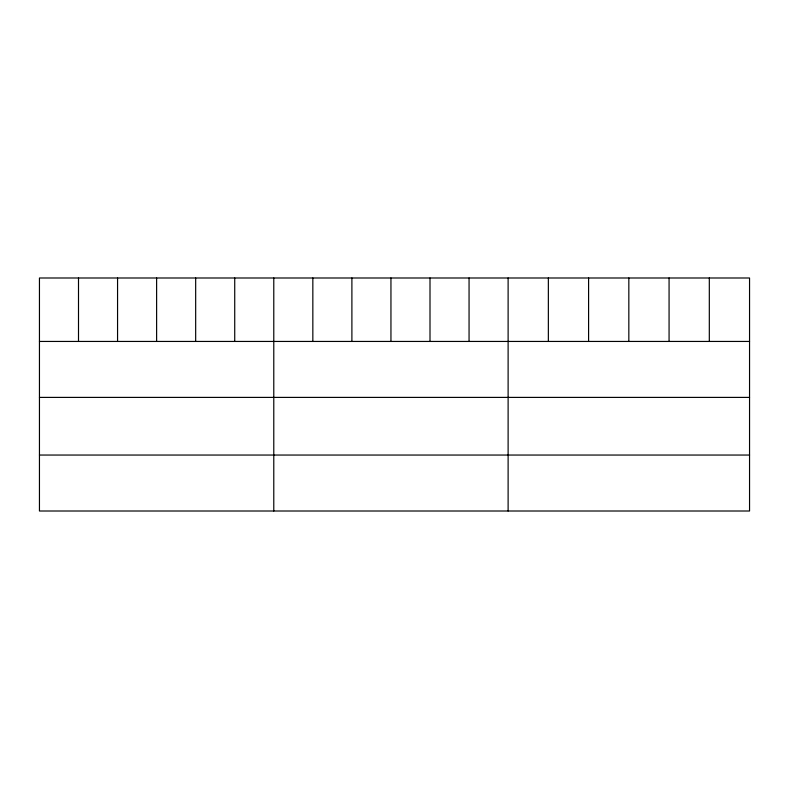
<?xml version="1.0" encoding="UTF-8"?>
<svg xmlns="http://www.w3.org/2000/svg" width="789" height="789" viewBox="0 0 789 789"><rect width="100%" height="100%" fill="white"/><g stroke="black" fill="none" stroke-linecap="round" stroke-linejoin="round"><path stroke-width="1.18" d="M749.55 341.44L749.55 511.006L39.45 511.006L39.45 277.994L749.55 277.994L749.55 341.44L39.45 341.44M39.45 397.4L749.55 397.4M39.45 455.046L749.55 455.046M709.311 277.994L709.311 341.44M669.072 277.994L669.072 341.44M628.833 277.994L628.833 341.44M588.594 277.994L588.594 341.44M548.355 277.994L548.355 341.44M508.116 277.994L508.116 511.006M469.06 277.994L469.06 341.44M430.005 277.994L430.005 341.44M390.949 277.994L390.949 341.44M351.894 277.994L351.894 341.44M312.838 277.994L312.838 341.44M273.783 277.994L273.783 511.006M234.727 277.994L234.727 341.44M195.672 277.994L195.672 341.44M156.617 277.994L156.617 341.44M117.561 277.994L117.561 341.44M78.505 277.994L78.505 341.44"/></g></svg>
